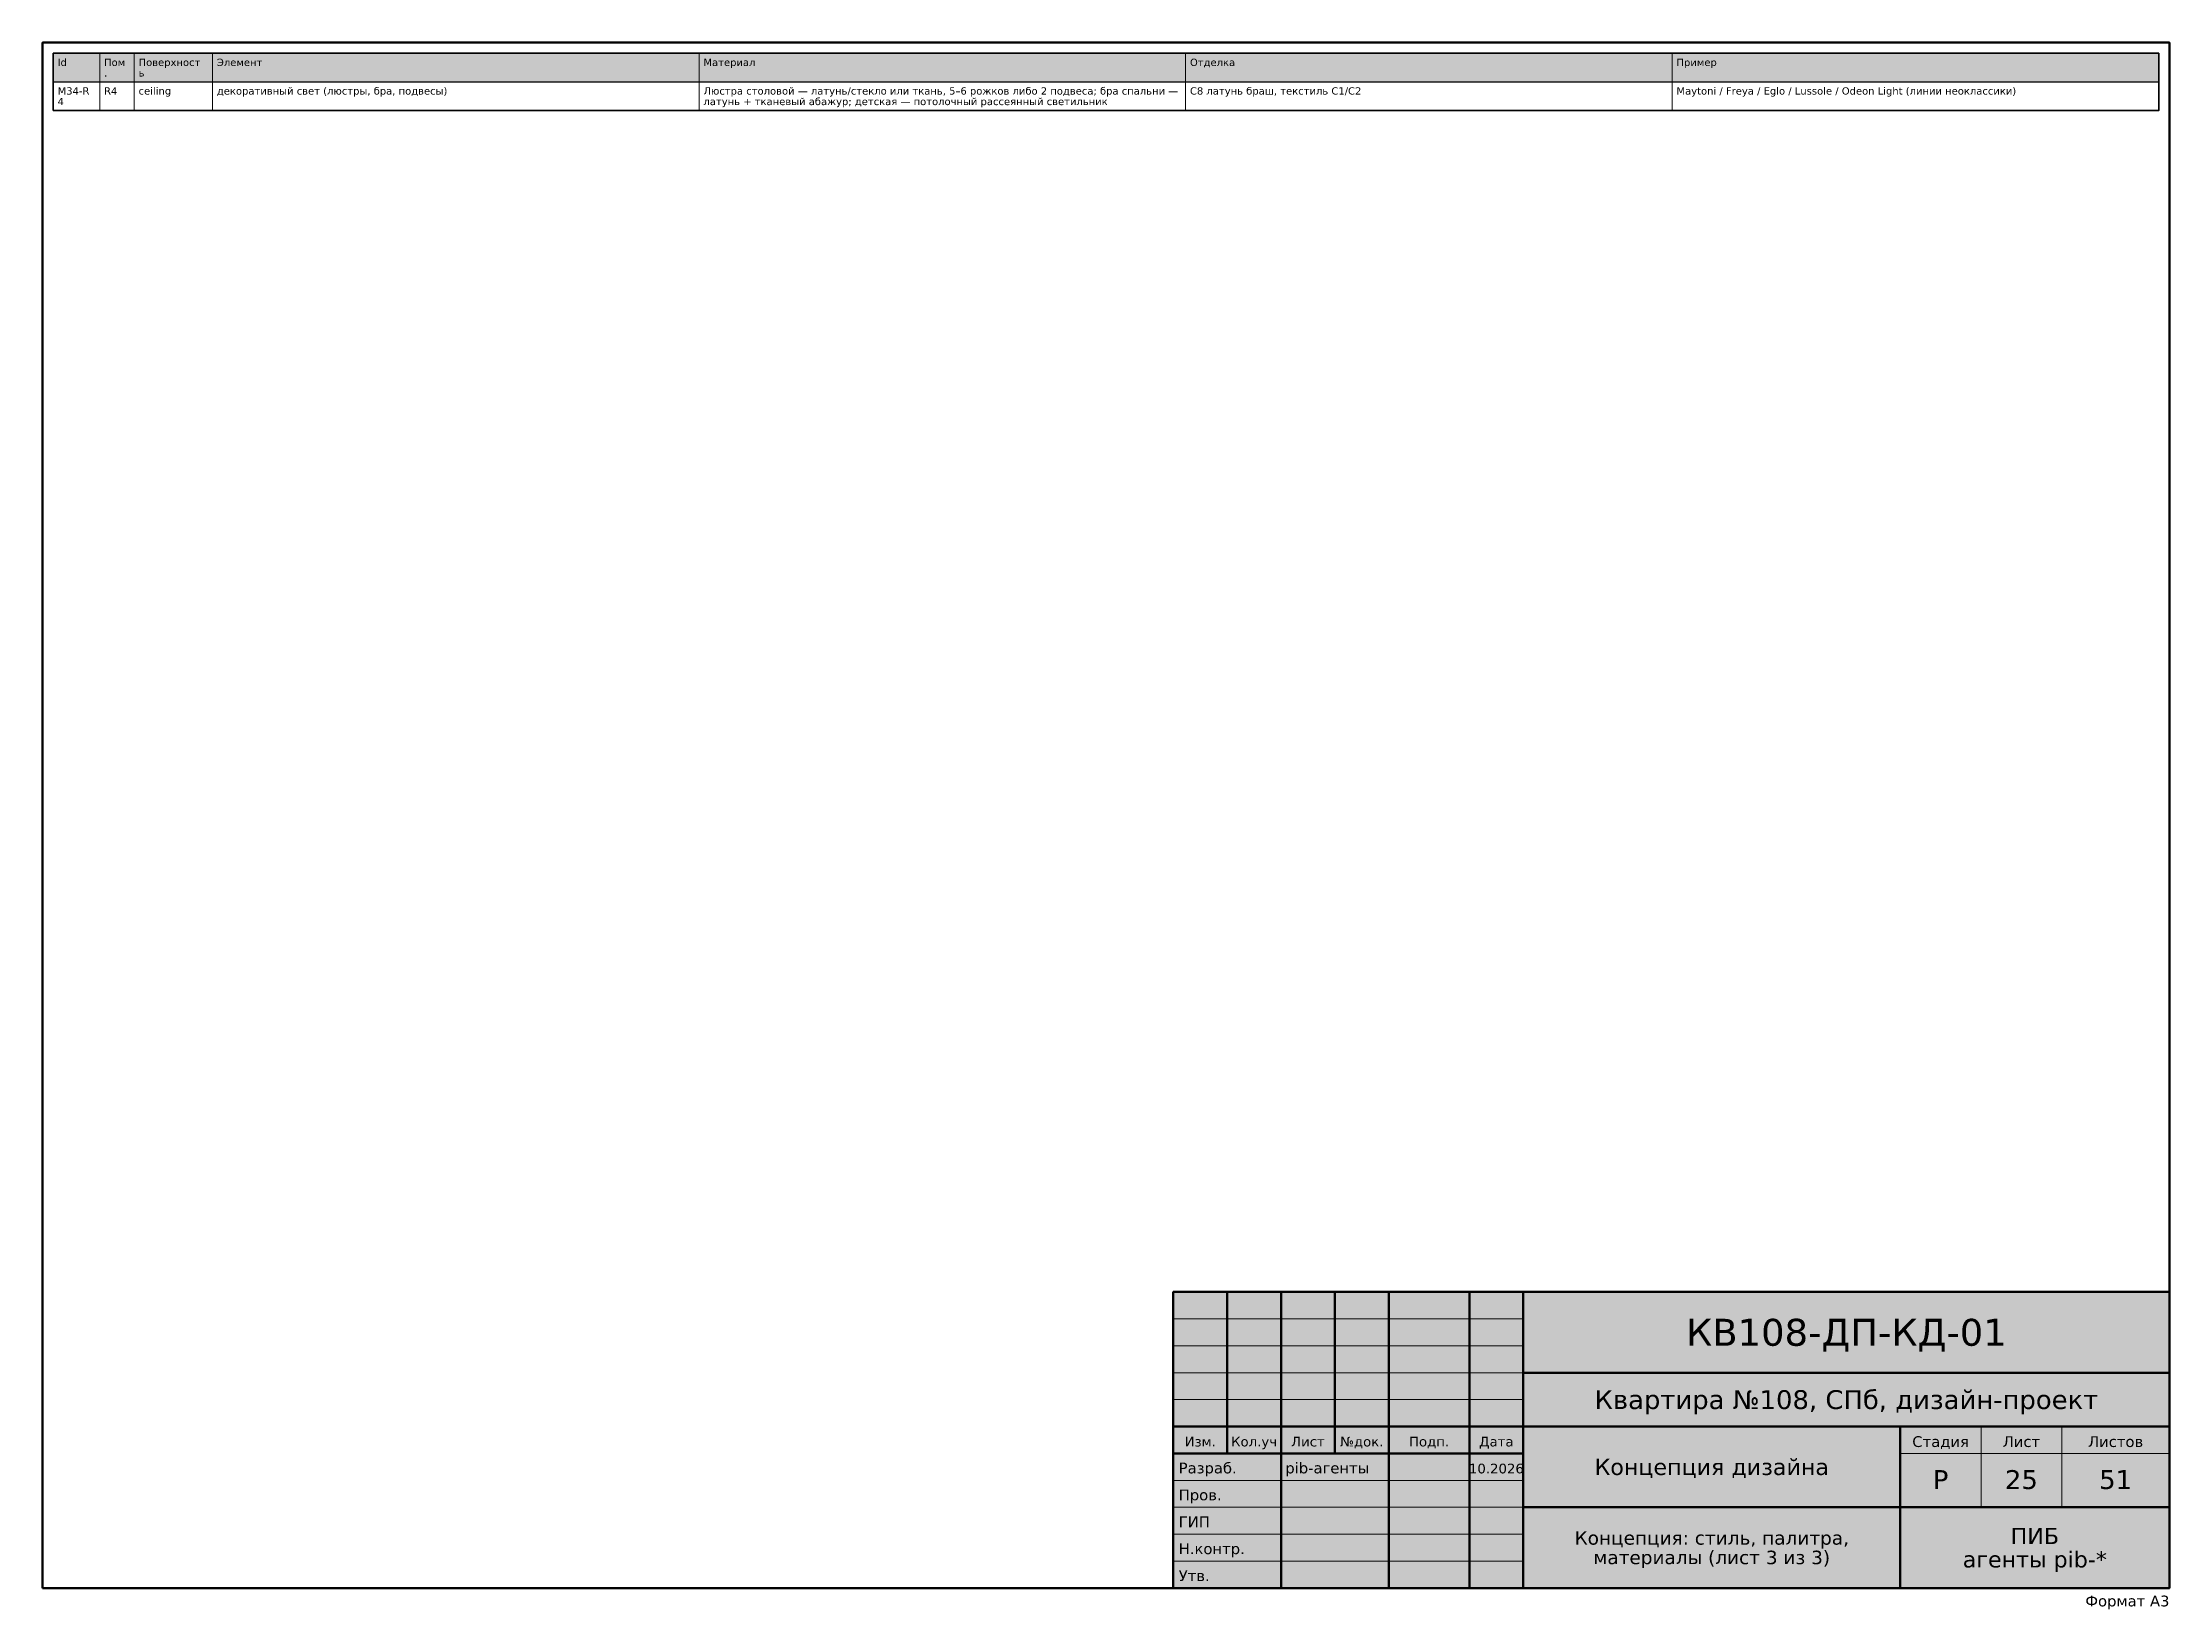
# Model space of a CAD drawing. Header units: millimetres. Extents: x 20 to 415, y 1 to 292.
import ezdxf
from ezdxf.enums import TextEntityAlignment as Align

# ---------------------------------------------------------------- set-up
doc = ezdxf.new("R2010")
doc.units = ezdxf.units.MM
doc.layers.add('FRAME', color=7, linetype='CONTINUOUS')
doc.layers.add('TEXT', color=7, linetype='CONTINUOUS')
doc.styles.add('GOST', font='DejaVuSans.ttf')

msp = doc.modelspace()

# ---------------------------------------------------------------- hatches: boundary and pattern name
at = {"layer": 'FRAME', "true_color": 0xffffff}
h = msp.add_hatch(color=7, dxfattribs=at)
h.dxf.hatch_style = 1
h.paths.add_polyline_path([(230, 5), (415, 5), (415, 60), (230, 60)])
at = {"layer": 'TEXT', "true_color": 0xe6e6e6}
h = msp.add_hatch(color=7, dxfattribs=at)
h.dxf.hatch_style = 1
h.paths.add_polyline_path([(22, 284.69), (413, 284.69), (413, 290), (22, 290)])

# ---------------------------------------------------------------- linework, layer by layer
at = {"layer": 'FRAME', "color": 7, "lineweight": 50}
for points in [[(20, 5), (415, 5), (415, 292), (20, 292)], [(230, 5), (415, 5), (415, 60), (230, 60)]]:
    msp.add_lwpolyline(points, close=True, dxfattribs=at)
for points in [[(240, 30), (240, 60)], [(250, 5), (250, 60)], [(260, 30), (260, 60)], [(270, 5), (270, 60)], [(285, 5), (285, 60)], [(295, 5), (295, 60)], [(295, 45), (415, 45)], [(230, 35), (295, 35)], [(295, 35), (415, 35)], [(365, 5), (365, 35)], [(230, 30), (295, 30)], [(295, 20), (415, 20)]]:
    msp.add_lwpolyline(points, dxfattribs=at)
at = {"layer": 'FRAME', "color": 7, "lineweight": 20}
for points in [[(230, 55), (295, 55)], [(230, 50), (295, 50)], [(230, 45), (295, 45)], [(230, 40), (295, 40)], [(380, 20), (380, 35)], [(395, 20), (395, 35)], [(365, 30), (415, 30)], [(230, 25), (295, 25)], [(230, 20), (295, 20)], [(230, 15), (295, 15)], [(230, 10), (295, 10)]]:
    msp.add_lwpolyline(points, dxfattribs=at)
at = {"layer": 'TEXT', "color": 7, "lineweight": 25}
msp.add_lwpolyline([(22, 284.69), (413, 284.69), (413, 290), (22, 290)], close=True, dxfattribs=at)
at = {"layer": 'TEXT', "color": 7, "lineweight": 15}
for points in [[(22, 290), (22, 284.69)], [(30.63, 290), (30.63, 284.69)], [(37.04, 290), (37.04, 284.69)], [(51.58, 290), (51.58, 284.69)], [(141.94, 290), (141.94, 284.69)], [(232.29, 290), (232.29, 284.69)], [(322.65, 290), (322.65, 284.69)], [(413, 290), (413, 284.69)], [(22, 284.69), (22, 279.38)], [(30.63, 284.69), (30.63, 279.38)], [(37.04, 284.69), (37.04, 279.38)], [(51.58, 284.69), (51.58, 279.38)], [(141.94, 284.69), (141.94, 279.38)], [(232.29, 284.69), (232.29, 279.38)], [(322.65, 284.69), (322.65, 279.38)], [(413, 284.69), (413, 279.38)]]:
    msp.add_lwpolyline(points, dxfattribs=at)
at = {"layer": 'TEXT', "color": 7, "lineweight": 35}
msp.add_lwpolyline([(22, 279.38), (413, 279.38), (413, 290), (22, 290)], close=True, dxfattribs=at)
at = {"layer": 'TEXT', "color": 7, "lineweight": 15}
msp.add_lwpolyline([(22, 279.38), (413, 279.38), (413, 284.69), (22, 284.69)], close=True, dxfattribs=at)

# ---------------------------------------------------------------- texts
at = {"layer": 'FRAME', "color": 7, "style": 'GOST'}
for s, height, p in [('КВ108-ДП-КД-01', 5, (355, 50)), ('Квартира №108, СПб, дизайн-проект', 3.5, (355, 38.25)), ('Изм.', 1.8, (235, 31.3)), ('Кол.уч', 1.8, (245, 31.3)), ('Лист', 1.8, (255, 31.3)), ('№док.', 1.8, (265, 31.3)), ('Подп.', 1.8, (277.5, 31.3)), ('Дата', 1.8, (290, 31.3)), ('Стадия', 2, (372.5, 31.2)), ('Лист', 2, (387.5, 31.2)), ('Листов', 2, (405, 31.2)), ('10.2026', 1.8, (290, 26.3)), ('Концепция дизайна', 3, (330, 26)), ('Р', 3.5, (372.5, 23.4)), ('25', 3.5, (387.5, 23.4)), ('51', 3.5, (405, 23.4)), ('ПИБ', 3, (390, 13.18)), ('Концепция: стиль, палитра,', 2.5, (330, 13.06)), ('материалы (лист 3 из 3)', 2.5, (330, 9.44)), ('агенты pib-*', 3, (390, 8.83))]:
    msp.add_text(s, height=height, dxfattribs=at).set_placement(p, align=Align.CENTER)
for s, p in [('Разраб.', (231, 26.3)), ('pib-агенты', (250.8, 26.3)), ('Пров.', (231, 21.3)), ('ГИП', (231, 16.3)), ('Н.контр.', (231, 11.3)), ('Утв.', (231, 6.3))]:
    msp.add_text(s, height=2, dxfattribs=at).set_placement(p)
msp.add_text('Формат A3', height=2, dxfattribs=at).set_placement((415, 1.6), align=Align.RIGHT)
at = {"layer": 'TEXT', "color": 7, "style": 'GOST'}
for s, p in [('Id', (22.8, 287.65)), ('Пом', (31.43, 287.65)), ('Поверхност', (37.84, 287.65)), ('Элемент', (52.38, 287.65)), ('Материал', (142.74, 287.65)), ('Отделка', (233.09, 287.65)), ('Пример', (323.45, 287.65)), ('.', (31.43, 285.69)), ('ь', (37.84, 285.69)), ('4', (22.8, 280.38)), ('M34-R', (22.8, 282.34)), ('R4', (31.43, 282.34)), ('ceiling', (37.84, 282.34)), ('декоративный свет (люстры, бра, подвесы)', (52.38, 282.34)), ('латунь + тканевый абажур; детская — потолочный рассеянный светильник', (142.74, 280.38)), ('Люстра столовой — латунь/стекло или ткань, 5–6 рожков либо 2 подвеса; бра спальни —', (142.74, 282.34)), ('C8 латунь браш, текстиль C1/C2', (233.09, 282.34)), ('Maytoni / Freya / Eglo / Lussole / Odeon Light (линии неоклассики)', (323.45, 282.34))]:
    msp.add_text(s, height=1.35, dxfattribs=at).set_placement(p)

doc.saveas('drawing.dxf')
